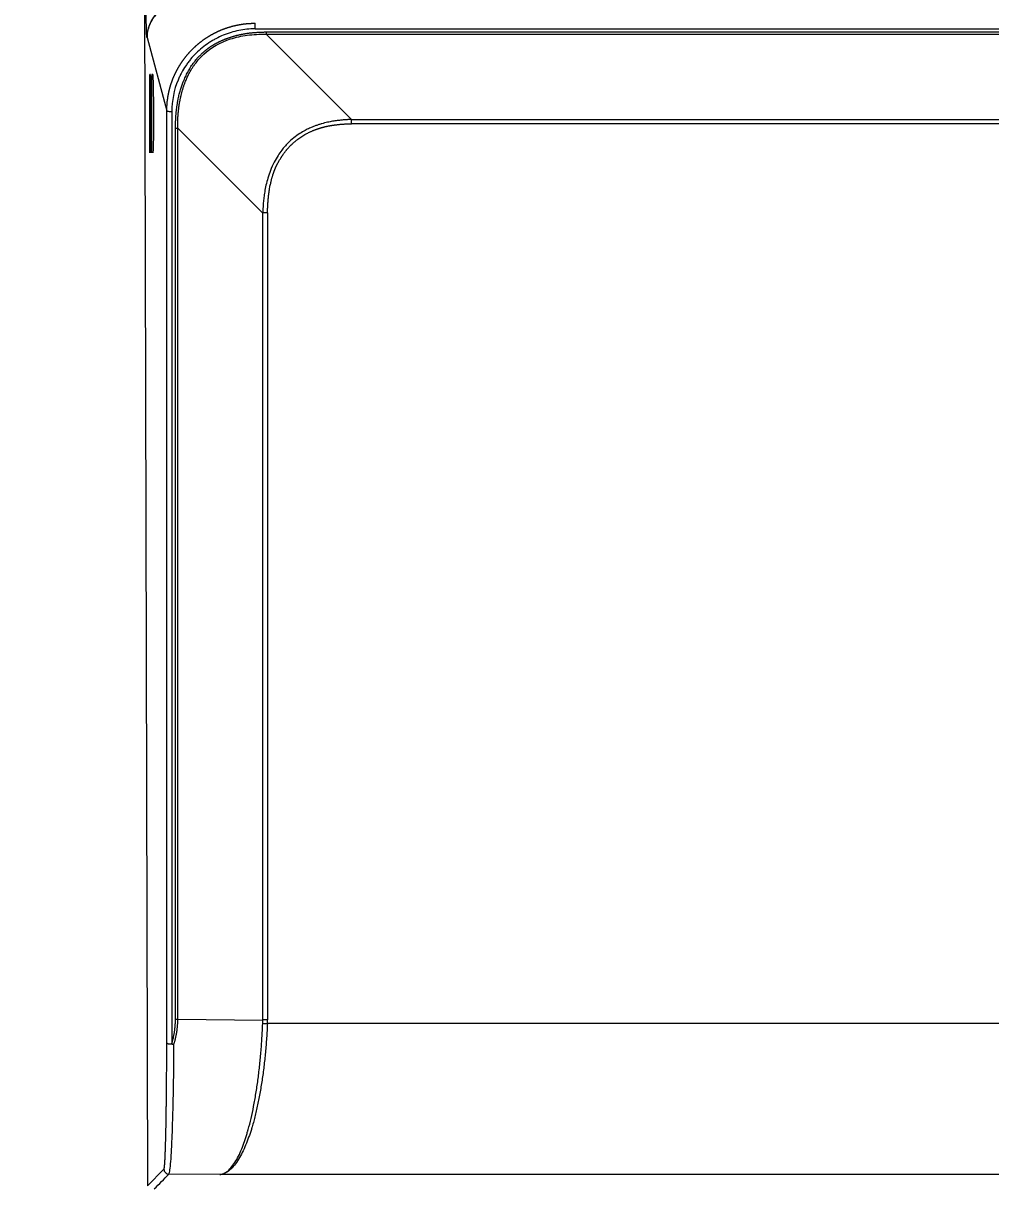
# Model space of a CAD drawing. Header units: millimetres. Extents: x 11618 to 13994, y -5897 to -2537.
# Drawn here: x 12061.7 to 12160.3, y -4809.7 to -4691.2 of the extents above; entities that cross this region are included whole.
import ezdxf

# ---------------------------------------------------------------- set-up
doc = ezdxf.new("R2010")
doc.units = ezdxf.units.MM
doc.layers.add('DIM', color=3, linetype='Continuous', lineweight=13)
doc.styles.get("Standard").update_dxf_attribs({"font": 'arial.ttf'})
doc.dimstyles.get("Standard").update_dxf_attribs({"dimtxt": 0.18, "dimasz": 0.18, "dimexe": 0.18, "dimexo": 0.0625, "dimgap": 0.09, "dimtad": 0, "dimtih": 1, "dimtoh": 1, "dimdec": 1, "dimdsep": 46, "dimtxsty": 'Standard', "dimcen": 0.09, "dimadec": 0, "dimazin": 0, "dimtfac": 1, "dimtdec": 1, "dimtofl": 0, "dimtmove": 0, "dimatfit": 3, "dimfxl": 1, "dimtolj": 1, "dimtzin": 0, "dimarcsym": 0})

# ---------------------------------------------------------------- blocks, each defined once
blk = doc.blocks.new('*D13')
at = {"layer": 'Defpoints', "color": 0, "transparency": 16777216}
for p in [(12138.27, -4678.24), (12022.83, -4821.24), (12138.27, -4821.24)]:
    blk.add_point(p, dxfattribs=at)
at = {"layer": 'DIM', "color": 0, "lineweight": -2, "transparency": 16777216}
for p, q in [((12138.21, -4678.24), (12022.65, -4678.24)), ((12022.83, -4696.24), (12022.83, -4735.54)), ((12022.83, -4803.24), (12022.83, -4763.94)), ((12138.21, -4821.24), (12022.65, -4821.24))]:
    blk.add_line(p, q, dxfattribs=at)
at = {"layer": 'DIM', "color": 0, "transparency": 16777216}
for points in [[(12019.83, -4696.24), (12025.83, -4696.24), (12022.83, -4678.24)], [(12019.83, -4803.24), (12025.83, -4803.24), (12022.83, -4821.24)]]:
    blk.add_solid(points, dxfattribs=at)
at = {"layer": 'DIM', "color": 0, "transparency": 16777216, "insert": (12022.83, -4749.74), "char_height": 18, "attachment_point": 5}
blk.add_mtext('\\A1;143', dxfattribs=at)
blk = doc.blocks.new('*D36')
at = {"layer": 'Defpoints', "color": 0, "transparency": 16777216}
for p in [(12085.32, -4652.66), (11956.75, -4831.24), (12099.35, -4831.24)]:
    blk.add_point(p, dxfattribs=at)
at = {"layer": 'DIM', "color": 0, "lineweight": -2, "transparency": 16777216}
for p, q in [((12085.26, -4652.66), (11956.57, -4652.66)), ((11956.75, -4670.66), (11956.75, -4727.76)), ((11956.75, -4813.24), (11956.75, -4756.14)), ((12099.29, -4831.24), (11956.57, -4831.24))]:
    blk.add_line(p, q, dxfattribs=at)
at = {"layer": 'DIM', "color": 0, "transparency": 16777216}
for points in [[(11953.75, -4670.66), (11959.75, -4670.66), (11956.75, -4652.66)], [(11953.75, -4813.24), (11959.75, -4813.24), (11956.75, -4831.24)]]:
    blk.add_solid(points, dxfattribs=at)
at = {"layer": 'DIM', "color": 0, "transparency": 16777216, "insert": (11956.75, -4741.95), "char_height": 18, "attachment_point": 5}
blk.add_mtext('\\A1;178.5', dxfattribs=at)

msp = doc.modelspace()

# ---------------------------------------------------------------- linework, layer by layer
at = {"linetype": 'Continuous', "lineweight": 18}
for p, q in [((12074.03, -4682.27), (12074.35, -4809.73)), ((12074.58, -4696.44), (12074.58, -4696.47)), ((12074.62, -4696.44), (12074.58, -4696.44)), ((12074.58, -4704.44), (12074.58, -4696.47)), ((12074.78, -4696.44), (12074.78, -4696.6)), ((12074.9, -4696.44), (12074.78, -4696.44)), ((12074.78, -4704.44), (12074.78, -4696.6)), ((12076.31, -4795.17), (12076.31, -4700.15))]:
    msp.add_line(p, q, dxfattribs=at)
at = {"linetype": 'Continuous', "lineweight": 13}
for p, q in [((12085.31, -4691.8), (12577.33, -4691.8)), ((12086.44, -4692.12), (12086.44, -4692.34)), ((12086.44, -4692.12), (12576.19, -4692.12)), ((12086.44, -4692.34), (12576.19, -4692.34)), ((12086.44, -4692.34), (12095.15, -4701.05)), ((12074.29, -4692.7), (12076.31, -4700.15)), ((12074.63, -4696.47), (12074.58, -4696.47)), ((12074.92, -4696.6), (12074.78, -4696.6)), ((12076.81, -4700.23), (12076.81, -4795.27)), ((12077.19, -4792.76), (12077.19, -4701.92)), ((12077.43, -4792.75), (12077.43, -4701.92)), ((12086.09, -4710.58), (12077.43, -4701.92)), ((12095.15, -4701.48), (12095.15, -4701.05)), ((12095.15, -4701.05), (12567.49, -4701.05)), ((12567.49, -4701.48), (12095.15, -4701.48)), ((12086.09, -4792.84), (12086.09, -4710.58)), ((12077.43, -4792.75), (12086.09, -4792.84)), ((12379.5, -4793.2), (12086.57, -4793.2)), ((12074.35, -4809.73), (12076.02, -4808.05)), ((12081.7, -4808.6), (12076.52, -4808.55)), ((12580.94, -4808.6), (12081.7, -4808.6))]:
    msp.add_line(p, q, dxfattribs=at)
at = {"linetype": 'Continuous', "lineweight": 18}
for centre, start_param, end_param in [((12074.63, -4700.44), 0.611649, 1.425709), ((12074.63, -4700.44), 4.567302, 6.283142), ((12074.91, -4700.44), 4.567302, 6.283142), ((12074.63, -4700.44), 1.425709, 2.239786), ((12074.63, -4700.44), 3.141701, 4.567302), ((12074.91, -4700.44), 3.141701, 4.567302)]:
    msp.add_ellipse(centre, major_axis=(-0.01, 4), ratio=0.017272, start_param=start_param, end_param=end_param, dxfattribs=at)
at = {"linetype": 'Continuous', "lineweight": 13}
for centre, major_axis, start_param, end_param in [((12077.19, -4701.85), (-0.5, 0), 1.570796, 2.073426), ((12086.58, -4710.7), (1, 0), 1.570796, 2.073426), ((12077.19, -4792.69), (-0.5, 0), 1.570796, 2.073426), ((12086.58, -4792.96), (-1, 0), 4.712389, 5.215019)]:
    msp.add_ellipse(centre, major_axis=major_axis, ratio=0.144536, start_param=start_param, end_param=end_param, dxfattribs=at)
for points, degree, knots in [([(12074.28, -4692.67), (12074.28, -4692.64), (12074.26, -4692.47), (12074.25, -4692.29), (12074.24, -4691.99), (12074.23, -4691.68), (12074.22, -4691.25), (12074.21, -4690.83), (12074.2, -4689.81), (12074.19, -4689.2), (12074.18, -4688.62), (12074.18, -4688), (12074.17, -4687.39), (12074.17, -4686.77), (12074.17, -4686.17), (12074.17, -4685.69)], 2, [0, 0, 0, 0.125, 0.125, 0.25, 0.25, 0.375, 0.375, 0.5, 0.625, 0.625, 0.75, 0.75, 0.875, 0.875, 1, 1, 1]), ([(12077.79, -4689.19), (12077.38, -4689.19), (12076.49, -4689.34), (12075.24, -4690.15), (12074.44, -4691.4), (12074.29, -4692.29), (12074.29, -4692.7)], 3, [0, 0, 0, 0, 0.249999, 0.500001, 0.750003, 1, 1, 1, 1]), ([(12076.31, -4700.15), (12076.31, -4700.14), (12076.31, -4700.11), (12076.31, -4700.06), (12076.31, -4700.01), (12076.31, -4699.96), (12076.31, -4699.92), (12076.31, -4699.87), (12076.32, -4699.82), (12076.32, -4699.77), (12076.32, -4699.72), (12076.32, -4699.67), (12076.33, -4699.62), (12076.33, -4699.58), (12076.33, -4699.53), (12076.34, -4699.48), (12076.34, -4699.43), (12076.34, -4699.38), (12076.35, -4699.33), (12076.35, -4699.28), (12076.36, -4699.23), (12076.36, -4699.18), (12076.37, -4699.13), (12076.38, -4699.08), (12076.38, -4699.03), (12076.39, -4698.99), (12076.4, -4698.94), (12076.4, -4698.89), (12076.41, -4698.84), (12076.42, -4698.79), (12076.43, -4698.74), (12076.43, -4698.69), (12076.44, -4698.64), (12076.45, -4698.59), (12076.46, -4698.54), (12076.47, -4698.49), (12076.48, -4698.44), (12076.49, -4698.39), (12076.5, -4698.34), (12076.51, -4698.29), (12076.52, -4698.24), (12076.53, -4698.18), (12076.54, -4698.13), (12076.56, -4698.08), (12076.57, -4698.03), (12076.58, -4697.98), (12076.59, -4697.93), (12076.61, -4697.88), (12076.62, -4697.83), (12076.63, -4697.78), (12076.65, -4697.73), (12076.66, -4697.68), (12076.68, -4697.63), (12076.69, -4697.58), (12076.71, -4697.53), (12076.72, -4697.48), (12076.74, -4697.43), (12076.76, -4697.38), (12076.77, -4697.33), (12076.79, -4697.28), (12076.81, -4697.23), (12076.83, -4697.18), (12076.84, -4697.13), (12076.86, -4697.08), (12076.88, -4697.03), (12076.9, -4696.98), (12076.92, -4696.93), (12076.94, -4696.88), (12076.96, -4696.83), (12076.98, -4696.78), (12077, -4696.73), (12077.02, -4696.68), (12077.04, -4696.63), (12077.07, -4696.58), (12077.09, -4696.53), (12077.11, -4696.48), (12077.13, -4696.43), (12077.16, -4696.38), (12077.18, -4696.34), (12077.2, -4696.29), (12077.23, -4696.24), (12077.25, -4696.19), (12077.28, -4696.14), (12077.3, -4696.09), (12077.33, -4696.04), (12077.35, -4695.99), (12077.38, -4695.95), (12077.41, -4695.9), (12077.43, -4695.85), (12077.46, -4695.8), (12077.49, -4695.75), (12077.51, -4695.71), (12077.54, -4695.66), (12077.57, -4695.61), (12077.6, -4695.56), (12077.63, -4695.52), (12077.66, -4695.47), (12077.69, -4695.42), (12077.72, -4695.38), (12077.75, -4695.33), (12077.78, -4695.28), (12077.81, -4695.24), (12077.84, -4695.19), (12077.87, -4695.14), (12077.9, -4695.1), (12077.93, -4695.05), (12077.97, -4695.01), (12078, -4694.96), (12078.03, -4694.92), (12078.07, -4694.87), (12078.1, -4694.83), (12078.13, -4694.78), (12078.17, -4694.74), (12078.2, -4694.69), (12078.24, -4694.65), (12078.27, -4694.6), (12078.31, -4694.56), (12078.34, -4694.52), (12078.38, -4694.47), (12078.41, -4694.43), (12078.45, -4694.39), (12078.49, -4694.35), (12078.52, -4694.3), (12078.56, -4694.26), (12078.6, -4694.22), (12078.64, -4694.18), (12078.67, -4694.14), (12078.71, -4694.09), (12078.75, -4694.05), (12078.79, -4694.01), (12078.83, -4693.97), (12078.87, -4693.93), (12078.91, -4693.89), (12078.95, -4693.85), (12079, -4693.8), (12079.05, -4693.75), (12079.11, -4693.7), (12079.16, -4693.65), (12079.22, -4693.6), (12079.27, -4693.54), (12079.33, -4693.49), (12079.39, -4693.44), (12079.45, -4693.39), (12079.5, -4693.34), (12079.56, -4693.3), (12079.62, -4693.25), (12079.69, -4693.2), (12079.75, -4693.15), (12079.81, -4693.1), (12079.87, -4693.05), (12079.93, -4693.01), (12080, -4692.96), (12080.06, -4692.91), (12080.13, -4692.87), (12080.19, -4692.82), (12080.26, -4692.78), (12080.33, -4692.73), (12080.39, -4692.69), (12080.46, -4692.65), (12080.53, -4692.6), (12080.6, -4692.56), (12080.67, -4692.52), (12080.74, -4692.48), (12080.81, -4692.43), (12080.88, -4692.39), (12080.96, -4692.35), (12081.03, -4692.31), (12081.1, -4692.27), (12081.18, -4692.24), (12081.25, -4692.2), (12081.33, -4692.16), (12081.4, -4692.12), (12081.48, -4692.09), (12081.55, -4692.05), (12081.63, -4692.02), (12081.71, -4691.98), (12081.78, -4691.95), (12081.86, -4691.92), (12081.94, -4691.88), (12082.02, -4691.85), (12082.1, -4691.82), (12082.18, -4691.79), (12082.26, -4691.76), (12082.34, -4691.73), (12082.42, -4691.71), (12082.5, -4691.68), (12082.58, -4691.65), (12082.67, -4691.63), (12082.75, -4691.6), (12082.83, -4691.58), (12082.91, -4691.56), (12083, -4691.53), (12083.08, -4691.51), (12083.16, -4691.49), (12083.25, -4691.47), (12083.33, -4691.45), (12083.42, -4691.43), (12083.5, -4691.41), (12083.59, -4691.4), (12083.67, -4691.38), (12083.76, -4691.37), (12083.84, -4691.35), (12083.93, -4691.34), (12084.01, -4691.33), (12084.1, -4691.31), (12084.19, -4691.3), (12084.27, -4691.29), (12084.36, -4691.28), (12084.45, -4691.27), (12084.53, -4691.27), (12084.62, -4691.26), (12084.71, -4691.25), (12084.79, -4691.25), (12084.88, -4691.24), (12084.96, -4691.24), (12085.05, -4691.23), (12085.14, -4691.23), (12085.22, -4691.23), (12085.28, -4691.23), (12085.31, -4691.23)], 3, [0, 0, 0, 0, 0.003398, 0.006804, 0.010219, 0.013642, 0.017073, 0.020512, 0.023959, 0.027414, 0.030876, 0.034347, 0.037825, 0.041311, 0.044804, 0.048305, 0.051813, 0.055329, 0.058851, 0.062381, 0.065919, 0.069463, 0.073014, 0.076572, 0.080137, 0.083709, 0.087288, 0.090873, 0.094465, 0.098064, 0.101669, 0.105281, 0.108899, 0.112524, 0.116155, 0.119792, 0.123435, 0.127085, 0.130741, 0.134403, 0.138071, 0.141745, 0.145426, 0.149112, 0.152804, 0.156502, 0.160206, 0.163916, 0.167631, 0.171353, 0.17508, 0.178813, 0.182551, 0.186296, 0.190046, 0.193801, 0.197563, 0.20133, 0.205103, 0.208881, 0.212665, 0.216454, 0.220249, 0.22405, 0.227857, 0.231668, 0.235486, 0.239309, 0.243138, 0.246973, 0.250812, 0.254658, 0.258508, 0.262364, 0.266224, 0.27009, 0.273961, 0.277836, 0.281716, 0.285601, 0.28949, 0.293384, 0.297282, 0.301185, 0.305091, 0.309002, 0.312916, 0.316835, 0.320757, 0.324683, 0.328613, 0.332546, 0.336482, 0.340422, 0.344366, 0.348312, 0.352261, 0.356214, 0.360169, 0.364127, 0.368088, 0.372051, 0.376017, 0.379985, 0.383956, 0.387929, 0.391905, 0.395882, 0.399861, 0.403843, 0.407826, 0.411811, 0.415798, 0.419786, 0.423776, 0.427768, 0.431761, 0.435755, 0.439751, 0.443748, 0.447746, 0.451745, 0.455745, 0.459746, 0.463748, 0.467751, 0.471754, 0.475758, 0.479763, 0.483769, 0.487775, 0.491781, 0.495788, 0.499796, 0.505066, 0.510358, 0.515672, 0.521008, 0.526365, 0.531744, 0.537143, 0.542564, 0.548006, 0.553469, 0.558952, 0.564455, 0.569979, 0.575523, 0.581086, 0.586669, 0.592271, 0.597892, 0.603532, 0.609191, 0.614868, 0.620562, 0.626275, 0.632004, 0.637751, 0.643514, 0.649294, 0.65509, 0.660901, 0.666728, 0.67257, 0.678426, 0.684296, 0.69018, 0.696078, 0.701988, 0.707911, 0.713846, 0.719792, 0.72575, 0.731718, 0.737697, 0.743685, 0.749683, 0.75569, 0.761704, 0.767727, 0.773758, 0.779797, 0.785843, 0.791896, 0.797957, 0.804025, 0.810099, 0.81618, 0.822268, 0.828362, 0.834461, 0.840566, 0.846677, 0.852792, 0.858913, 0.865037, 0.871166, 0.877298, 0.883433, 0.889572, 0.895713, 0.901855, 0.908, 0.914145, 0.920291, 0.926438, 0.932583, 0.938728, 0.944872, 0.951013, 0.957152, 0.963288, 0.96942, 0.975547, 0.98167, 0.987787, 0.993897, 1, 1, 1, 1]), ([(12085.31, -4691.8), (12085.31, -4691.74), (12085.31, -4691.67), (12085.31, -4691.53), (12085.31, -4691.46), (12085.31, -4691.35), (12085.31, -4691.3), (12085.31, -4691.25), (12085.31, -4691.23), (12085.31, -4691.23)], 3, [0, 0, 0, 0, 0.25, 0.25, 0.5, 0.5, 0.75, 0.75, 1, 1, 1, 1]), ([(12076.31, -4700.15), (12076.31, -4700.16), (12076.32, -4700.17), (12076.37, -4700.19), (12076.41, -4700.2), (12076.51, -4700.21), (12076.57, -4700.22), (12076.69, -4700.22), (12076.75, -4700.23), (12076.81, -4700.23)], 3, [0, 0, 0, 0, 0.25, 0.25, 0.5, 0.5, 0.75, 0.75, 1, 1, 1, 1])]:
    msp.add_open_spline(points, degree=degree, knots=knots, dxfattribs=at)
at = {"linetype": 'Continuous', "lineweight": 18}
for points, degree, knots in [([(12077.78, -4689.18), (12077.57, -4689.18), (12077.15, -4689.22), (12076.49, -4689.41), (12075.86, -4689.73), (12075.29, -4690.19), (12074.83, -4690.76), (12074.51, -4691.39), (12074.32, -4692.04), (12074.28, -4692.47), (12074.28, -4692.67)], 3, [0, 0, 0, 0, 0.124945, 0.250048, 0.375152, 0.500255, 0.625358, 0.750462, 0.875565, 1, 1, 1, 1]), ([(12085.31, -4691.8), (12084.75, -4691.81), (12083.92, -4691.89), (12083.12, -4692.09), (12082.59, -4692.25), (12082.33, -4692.34), (12081.81, -4692.55), (12081.43, -4692.73), (12081.07, -4692.94), (12080.83, -4693.08), (12080.71, -4693.15), (12080.13, -4693.54), (12079.69, -4693.89), (12079.1, -4694.47), (12078.82, -4694.78), (12078.57, -4695.11), (12078.4, -4695.33), (12078.32, -4695.45), (12078.09, -4695.79), (12077.87, -4696.15), (12077.69, -4696.52), (12077.57, -4696.77), (12077.51, -4696.9), (12077.03, -4698.04), (12076.82, -4699.11), (12076.81, -4700.23)], 3, [0, 0, 0, 0, 0.125, 0.1875, 0.1875, 0.25, 0.25, 0.3125, 0.34375, 0.34375, 0.375, 0.375, 0.5, 0.5, 0.5625, 0.59375, 0.59375, 0.625, 0.625, 0.6875, 0.71875, 0.71875, 0.75, 0.75, 1, 1, 1, 1]), ([(12079.96, -4694.26), (12080.5, -4693.76), (12081.17, -4693.37), (12081.86, -4692.97), (12082.66, -4692.7), (12083.49, -4692.41), (12084.42, -4692.27), (12085.35, -4692.13), (12086.44, -4692.12)], 2, [0, 0, 0, 0.25, 0.25, 0.5, 0.5, 0.75, 0.75, 1, 1, 1]), ([(12080.08, -4694.38), (12080.84, -4693.7), (12081.75, -4693.18), (12083.35, -4692.66), (12083.91, -4692.53), (12085.12, -4692.37), (12085.77, -4692.33), (12086.44, -4692.34)], 3, [0, 0, 0, 0, 0.5, 0.5, 0.75, 0.75, 1, 1, 1, 1]), ([(12077.19, -4701.92), (12077.22, -4699.25), (12077.88, -4697.48), (12078.65, -4695.4), (12079.96, -4694.26)], 2, [0, 0, 0, 0.5, 0.5, 1, 1, 1]), ([(12077.43, -4701.92), (12077.43, -4701.89), (12077.43, -4701.85), (12077.43, -4701.79), (12077.43, -4701.73), (12077.43, -4701.67), (12077.43, -4701.61), (12077.43, -4701.55), (12077.43, -4701.49), (12077.43, -4701.43), (12077.43, -4701.37), (12077.43, -4701.31), (12077.43, -4701.25), (12077.43, -4701.2), (12077.43, -4701.14), (12077.44, -4701.09), (12077.44, -4701.03), (12077.44, -4700.98), (12077.44, -4700.92), (12077.45, -4700.87), (12077.45, -4700.82), (12077.45, -4700.76), (12077.45, -4700.71), (12077.46, -4700.66), (12077.46, -4700.61), (12077.46, -4700.56), (12077.47, -4700.51), (12077.47, -4700.46), (12077.48, -4700.41), (12077.48, -4700.37), (12077.48, -4700.32), (12077.49, -4700.27), (12077.49, -4700.23), (12077.5, -4700.18), (12077.5, -4700.13), (12077.51, -4700.09), (12077.51, -4700.04), (12077.52, -4700), (12077.52, -4699.96), (12077.53, -4699.91), (12077.53, -4699.87), (12077.54, -4699.83), (12077.54, -4699.79), (12077.55, -4699.75), (12077.55, -4699.71), (12077.56, -4699.67), (12077.57, -4699.63), (12077.57, -4699.59), (12077.58, -4699.55), (12077.58, -4699.51), (12077.59, -4699.47), (12077.6, -4699.44), (12077.6, -4699.4), (12077.61, -4699.36), (12077.62, -4699.29), (12077.64, -4699.18), (12077.67, -4699.04), (12077.7, -4698.9), (12077.73, -4698.76), (12077.76, -4698.61), (12077.8, -4698.47), (12077.83, -4698.33), (12077.87, -4698.19), (12077.91, -4698.05), (12077.95, -4697.91), (12077.99, -4697.77), (12078.04, -4697.64), (12078.08, -4697.5), (12078.13, -4697.36), (12078.22, -4697.13), (12078.35, -4696.83), (12078.52, -4696.47), (12078.69, -4696.14), (12078.87, -4695.85), (12079.04, -4695.59), (12079.2, -4695.36), (12079.36, -4695.16), (12079.5, -4694.98), (12079.64, -4694.83), (12079.76, -4694.7), (12079.86, -4694.6), (12079.95, -4694.51), (12080.02, -4694.44), (12080.07, -4694.4), (12080.08, -4694.38)], 3, [0, 0, 0, 0, 0.007686, 0.015298, 0.022837, 0.030303, 0.037697, 0.045018, 0.052269, 0.059448, 0.066557, 0.073596, 0.080566, 0.087467, 0.0943, 0.101064, 0.107761, 0.114392, 0.120955, 0.127453, 0.133885, 0.140252, 0.146554, 0.152792, 0.158967, 0.165077, 0.171125, 0.177111, 0.183034, 0.188896, 0.194696, 0.200436, 0.206115, 0.211734, 0.217294, 0.222794, 0.228236, 0.233618, 0.238943, 0.24421, 0.24942, 0.254573, 0.259669, 0.264708, 0.269692, 0.27462, 0.279493, 0.284311, 0.289075, 0.293784, 0.298439, 0.30304, 0.307588, 0.312084, 0.316526, 0.334204, 0.351886, 0.36957, 0.387255, 0.404939, 0.422623, 0.440304, 0.457983, 0.475659, 0.493331, 0.511, 0.528666, 0.546329, 0.56399, 0.58165, 0.634912, 0.683879, 0.728831, 0.770001, 0.807579, 0.841717, 0.872531, 0.900109, 0.924514, 0.94579, 0.963964, 0.979052, 0.991063, 1, 1, 1, 1]), ([(12095.15, -4701.05), (12095.13, -4701.05), (12095.07, -4701.05), (12094.99, -4701.05), (12094.88, -4701.05), (12094.76, -4701.06), (12094.62, -4701.07), (12094.46, -4701.08), (12094.29, -4701.09), (12094.1, -4701.11), (12093.9, -4701.13), (12093.68, -4701.15), (12093.45, -4701.19), (12093.2, -4701.23), (12092.95, -4701.27), (12092.68, -4701.33), (12092.4, -4701.4), (12092.11, -4701.47), (12091.82, -4701.56), (12091.51, -4701.67), (12091.19, -4701.79), (12090.82, -4701.95), (12090.37, -4702.17), (12089.83, -4702.49), (12089.22, -4702.93), (12088.72, -4703.38), (12088.32, -4703.81), (12087.99, -4704.21), (12087.62, -4704.74), (12087.22, -4705.42), (12086.88, -4706.2), (12086.61, -4706.99), (12086.42, -4707.72), (12086.29, -4708.39), (12086.2, -4708.98), (12086.15, -4709.49), (12086.12, -4709.91), (12086.1, -4710.23), (12086.1, -4710.44), (12086.09, -4710.54), (12086.09, -4710.58)], 3, [0, 0, 0, 0, 0.004711, 0.010618, 0.017706, 0.025957, 0.035348, 0.045855, 0.057452, 0.070109, 0.083797, 0.098483, 0.114133, 0.130715, 0.148195, 0.166539, 0.185715, 0.205694, 0.22645, 0.247959, 0.270203, 0.295599, 0.329544, 0.371743, 0.422066, 0.480717, 0.506597, 0.541038, 0.584408, 0.637395, 0.701124, 0.756269, 0.807116, 0.853159, 0.893845, 0.928628, 0.957012, 0.978571, 0.992975, 1, 1, 1, 1]), ([(12086.58, -4710.56), (12086.58, -4710.53), (12086.58, -4710.48), (12086.58, -4710.4), (12086.58, -4710.33), (12086.58, -4710.25), (12086.59, -4710.17), (12086.59, -4710.09), (12086.6, -4710.01), (12086.6, -4709.94), (12086.6, -4709.86), (12086.61, -4709.78), (12086.61, -4709.7), (12086.62, -4709.63), (12086.62, -4709.55), (12086.63, -4709.47), (12086.63, -4709.4), (12086.64, -4709.32), (12086.65, -4709.24), (12086.65, -4709.17), (12086.66, -4709.09), (12086.67, -4709.01), (12086.68, -4708.94), (12086.69, -4708.86), (12086.69, -4708.79), (12086.7, -4708.71), (12086.71, -4708.63), (12086.72, -4708.56), (12086.73, -4708.48), (12086.74, -4708.41), (12086.75, -4708.33), (12086.77, -4708.26), (12086.79, -4708.13), (12086.81, -4707.96), (12086.85, -4707.75), (12086.9, -4707.56), (12086.94, -4707.38), (12086.98, -4707.22), (12087.01, -4707.07), (12087.05, -4706.94), (12087.09, -4706.82), (12087.12, -4706.71), (12087.15, -4706.62), (12087.17, -4706.54), (12087.2, -4706.48), (12087.22, -4706.43), (12087.23, -4706.39), (12087.24, -4706.36), (12087.25, -4706.33), (12087.26, -4706.31), (12087.27, -4706.29), (12087.28, -4706.26), (12087.29, -4706.23), (12087.3, -4706.21), (12087.31, -4706.18), (12087.32, -4706.15), (12087.33, -4706.12), (12087.34, -4706.1), (12087.35, -4706.07), (12087.37, -4706.04), (12087.38, -4706.01), (12087.39, -4705.98), (12087.4, -4705.95), (12087.42, -4705.92), (12087.43, -4705.9), (12087.44, -4705.87), (12087.46, -4705.84), (12087.47, -4705.81), (12087.48, -4705.78), (12087.5, -4705.75), (12087.51, -4705.72), (12087.53, -4705.69), (12087.54, -4705.66), (12087.56, -4705.63), (12087.57, -4705.6), (12087.62, -4705.51), (12087.68, -4705.39), (12087.77, -4705.23), (12087.85, -4705.1), (12087.92, -4704.99), (12087.97, -4704.91), (12088.01, -4704.84), (12088.05, -4704.79), (12088.08, -4704.74), (12088.13, -4704.67), (12088.18, -4704.59), (12088.25, -4704.49), (12088.33, -4704.39), (12088.42, -4704.27), (12088.49, -4704.18), (12088.56, -4704.1), (12088.61, -4704.04), (12088.69, -4703.94), (12088.8, -4703.83), (12088.93, -4703.69), (12089.06, -4703.57), (12089.17, -4703.46), (12089.27, -4703.37), (12089.39, -4703.27), (12089.53, -4703.16), (12089.69, -4703.03), (12089.87, -4702.9), (12090.15, -4702.72), (12090.47, -4702.53), (12090.78, -4702.37), (12090.98, -4702.28), (12091.1, -4702.23), (12091.2, -4702.18), (12091.3, -4702.14), (12091.39, -4702.11), (12091.47, -4702.08), (12091.54, -4702.05), (12091.59, -4702.03), (12091.63, -4702.02), (12091.67, -4702), (12091.69, -4702), (12091.71, -4701.99), (12091.74, -4701.98), (12091.78, -4701.97), (12091.82, -4701.95), (12091.86, -4701.94), (12091.9, -4701.93), (12091.95, -4701.91), (12092, -4701.9), (12092.04, -4701.88), (12092.09, -4701.87), (12092.15, -4701.85), (12092.2, -4701.84), (12092.26, -4701.82), (12092.32, -4701.81), (12092.38, -4701.79), (12092.44, -4701.78), (12092.5, -4701.76), (12092.57, -4701.75), (12092.64, -4701.73), (12092.71, -4701.72), (12092.78, -4701.7), (12092.86, -4701.69), (12092.93, -4701.68), (12093.01, -4701.66), (12093.1, -4701.65), (12093.18, -4701.63), (12093.27, -4701.62), (12093.37, -4701.61), (12093.48, -4701.59), (12093.59, -4701.58), (12093.71, -4701.56), (12093.82, -4701.55), (12093.93, -4701.54), (12094.05, -4701.53), (12094.17, -4701.52), (12094.29, -4701.51), (12094.4, -4701.5), (12094.53, -4701.5), (12094.65, -4701.49), (12094.77, -4701.49), (12094.9, -4701.48), (12095.02, -4701.48), (12095.11, -4701.48), (12095.15, -4701.48)], 3, [0, 0, 0, 0, 0.00554, 0.011074, 0.016601, 0.022121, 0.027634, 0.033141, 0.03864, 0.044132, 0.049617, 0.055095, 0.060566, 0.06603, 0.071486, 0.076935, 0.082377, 0.087811, 0.093238, 0.098657, 0.104069, 0.109474, 0.11487, 0.120259, 0.125641, 0.131014, 0.13638, 0.141739, 0.147089, 0.152432, 0.157767, 0.163094, 0.168414, 0.184768, 0.199928, 0.213936, 0.226827, 0.238633, 0.249383, 0.259103, 0.267815, 0.275539, 0.282292, 0.288087, 0.292938, 0.296855, 0.299844, 0.301912, 0.303063, 0.30504, 0.307036, 0.309049, 0.311081, 0.313132, 0.3152, 0.317286, 0.31939, 0.321512, 0.323652, 0.32581, 0.327985, 0.330178, 0.332388, 0.334616, 0.336861, 0.339123, 0.341403, 0.3437, 0.346013, 0.348344, 0.350692, 0.353056, 0.355438, 0.357836, 0.36025, 0.362682, 0.37734, 0.390049, 0.400858, 0.409805, 0.416921, 0.422226, 0.425709, 0.430351, 0.436144, 0.443081, 0.451152, 0.460348, 0.470661, 0.482083, 0.485671, 0.491736, 0.500268, 0.511259, 0.524704, 0.540602, 0.548339, 0.55769, 0.568661, 0.581262, 0.595507, 0.611421, 0.629039, 0.664012, 0.691138, 0.700978, 0.710034, 0.718296, 0.725752, 0.732392, 0.738206, 0.743186, 0.747322, 0.750608, 0.753038, 0.754609, 0.755317, 0.758012, 0.760828, 0.763768, 0.766832, 0.77002, 0.773334, 0.776774, 0.780341, 0.784037, 0.787862, 0.791817, 0.795904, 0.800124, 0.804478, 0.808967, 0.813593, 0.818357, 0.823262, 0.828307, 0.833496, 0.838829, 0.844309, 0.849937, 0.855716, 0.861647, 0.867733, 0.875382, 0.883107, 0.89091, 0.898792, 0.906753, 0.914796, 0.922922, 0.931131, 0.939426, 0.947808, 0.956278, 0.964837, 0.973488, 0.982231, 0.991068, 1, 1, 1, 1]), ([(12086.57, -4793.2), (12086.54, -4793.69), (12086.52, -4794.18), (12086.45, -4795.16), (12086.41, -4795.65), (12086.32, -4796.62), (12086.27, -4797.1), (12086.15, -4798.05), (12086.09, -4798.52), (12085.95, -4799.44), (12085.88, -4799.89), (12085.72, -4800.78), (12085.63, -4801.21), (12085.45, -4802.06), (12085.35, -4802.47), (12085.2, -4803.06), (12085.15, -4803.25), (12085.07, -4803.54), (12085.03, -4803.68), (12084.98, -4803.84), (12084.95, -4803.92), (12084.94, -4803.96), (12084.93, -4803.98), (12084.93, -4803.99), (12084.93, -4804), (12084.93, -4804), (12084.93, -4804), (12084.93, -4804), (12084.93, -4804), (12084.93, -4804), (12084.93, -4804), (12084.84, -4804.27), (12084.75, -4804.53), (12084.56, -4805.06), (12084.46, -4805.33), (12084.24, -4805.84), (12084.13, -4806.1), (12083.89, -4806.58), (12083.76, -4806.81), (12083.49, -4807.25), (12083.35, -4807.45), (12083.05, -4807.82), (12082.9, -4807.99), (12082.58, -4808.26), (12082.41, -4808.37), (12082.06, -4808.53), (12081.88, -4808.58), (12081.7, -4808.6)], 3, [0, 0, 0, 0, 0.0625, 0.0625, 0.125, 0.125, 0.1875, 0.1875, 0.25, 0.25, 0.3125, 0.3125, 0.375, 0.375, 0.4375, 0.4375, 0.46875, 0.46875, 0.484375, 0.492187, 0.496094, 0.498047, 0.499023, 0.499512, 0.499756, 0.499878, 0.499939, 0.499969, 0.499985, 0.499985, 0.5, 0.5, 0.5625, 0.5625, 0.625, 0.625, 0.6875, 0.6875, 0.75, 0.75, 0.8125, 0.8125, 0.875, 0.875, 0.9375, 0.9375, 1, 1, 1, 1]), ([(12081.7, -4808.6), (12081.86, -4808.58), (12082.02, -4808.54), (12082.33, -4808.38), (12082.49, -4808.27), (12082.78, -4807.99), (12082.92, -4807.83), (12083.19, -4807.47), (12083.32, -4807.26), (12083.56, -4806.83), (12083.68, -4806.6), (12083.9, -4806.11), (12084, -4805.86), (12084.19, -4805.34), (12084.28, -4805.08), (12084.41, -4804.67), (12084.45, -4804.54), (12084.51, -4804.34), (12084.54, -4804.24), (12084.57, -4804.12), (12084.59, -4804.06), (12084.6, -4804.03), (12084.6, -4804.02), (12084.61, -4804.01), (12084.61, -4804.01), (12084.61, -4804), (12084.61, -4804), (12084.61, -4804), (12084.61, -4804), (12084.61, -4804), (12084.61, -4804), (12084.71, -4803.64), (12084.81, -4803.26), (12084.99, -4802.47), (12085.08, -4802.06), (12085.25, -4801.22), (12085.32, -4800.78), (12085.47, -4799.89), (12085.54, -4799.44), (12085.66, -4798.52), (12085.72, -4798.05), (12085.82, -4797.1), (12085.87, -4796.62), (12085.95, -4795.65), (12085.98, -4795.16), (12086.04, -4794.18), (12086.07, -4793.69), (12086.09, -4793.2)], 3, [0, 0, 0, 0, 0.0625, 0.0625, 0.125, 0.125, 0.1875, 0.1875, 0.25, 0.25, 0.3125, 0.3125, 0.375, 0.375, 0.4375, 0.4375, 0.46875, 0.46875, 0.484375, 0.492188, 0.496094, 0.498047, 0.499023, 0.499512, 0.499756, 0.499878, 0.499939, 0.499969, 0.499985, 0.499985, 0.5, 0.5, 0.5625, 0.5625, 0.625, 0.625, 0.6875, 0.6875, 0.75, 0.75, 0.8125, 0.8125, 0.875, 0.875, 0.9375, 0.9375, 1, 1, 1, 1]), ([(12076.02, -4808.05), (12076.08, -4807.95), (12076.13, -4806.95), (12076.15, -4806.45), (12076.18, -4805.72), (12076.2, -4805.01), (12076.22, -4804.11), (12076.24, -4803.24), (12076.25, -4802.22), (12076.27, -4801.21), (12076.28, -4800.02), (12076.3, -4797.69), (12076.31, -4795.17)], 2, [0, 0, 0, 0.25, 0.25, 0.375, 0.375, 0.5, 0.5, 0.625, 0.625, 0.75, 0.75, 1, 1, 1]), ([(12076.31, -4795.17), (12076.31, -4795.17), (12076.31, -4795.17), (12076.31, -4795.17), (12076.31, -4795.18), (12076.31, -4795.18), (12076.31, -4795.18), (12076.32, -4795.18), (12076.32, -4795.18), (12076.32, -4795.19), (12076.32, -4795.19), (12076.32, -4795.19), (12076.33, -4795.19), (12076.33, -4795.2), (12076.33, -4795.2), (12076.34, -4795.2), (12076.34, -4795.2), (12076.34, -4795.2), (12076.35, -4795.21), (12076.35, -4795.21), (12076.36, -4795.21), (12076.36, -4795.21), (12076.37, -4795.22), (12076.37, -4795.22), (12076.38, -4795.22), (12076.38, -4795.22), (12076.39, -4795.23), (12076.39, -4795.23), (12076.4, -4795.23), (12076.41, -4795.23), (12076.41, -4795.24), (12076.42, -4795.24), (12076.43, -4795.24), (12076.43, -4795.24), (12076.44, -4795.25), (12076.45, -4795.25), (12076.46, -4795.25), (12076.46, -4795.25), (12076.47, -4795.26), (12076.48, -4795.26), (12076.49, -4795.26), (12076.5, -4795.26), (12076.51, -4795.26), (12076.52, -4795.26), (12076.54, -4795.27), (12076.55, -4795.27), (12076.56, -4795.27), (12076.58, -4795.27), (12076.6, -4795.27), (12076.62, -4795.27), (12076.64, -4795.27), (12076.67, -4795.27), (12076.69, -4795.27), (12076.72, -4795.27), (12076.74, -4795.27), (12076.76, -4795.27), (12076.77, -4795.27), (12076.79, -4795.27), (12076.8, -4795.27), (12076.81, -4795.27)], 3, [0, 0, 0, 0, 0.014241, 0.028483, 0.042727, 0.056972, 0.071218, 0.085467, 0.099718, 0.113971, 0.128226, 0.142483, 0.156744, 0.171007, 0.185273, 0.199543, 0.213815, 0.228091, 0.242371, 0.256654, 0.270942, 0.285233, 0.299529, 0.313829, 0.328133, 0.342443, 0.356757, 0.371076, 0.385401, 0.39973, 0.414066, 0.428407, 0.442753, 0.457106, 0.471465, 0.48583, 0.500201, 0.51272, 0.526318, 0.541002, 0.556782, 0.573661, 0.591647, 0.610742, 0.630949, 0.652273, 0.674714, 0.698276, 0.72296, 0.748767, 0.786489, 0.821745, 0.854539, 0.884875, 0.912761, 0.938204, 0.961214, 0.981806, 1, 1, 1, 1]), ([(12076.52, -4808.55), (12076.55, -4808.53), (12076.61, -4808.33), (12076.67, -4807.83), (12076.73, -4807.19), (12076.76, -4806.79), (12076.81, -4805.87), (12076.83, -4805.34), (12076.88, -4804.16), (12076.9, -4803.51), (12076.94, -4802.09), (12076.96, -4801.34), (12076.99, -4799.73), (12077.01, -4798.89), (12077.03, -4797.14), (12077.04, -4796.23), (12077.04, -4795.3)], 3, [0, 0, 0, 0, 0.125, 0.25, 0.25, 0.375, 0.375, 0.5, 0.5, 0.625, 0.625, 0.75, 0.75, 0.875, 0.875, 1, 1, 1, 1]), ([(12076.81, -4795.27), (12076.81, -4795.27), (12076.81, -4795.27), (12076.81, -4795.27), (12076.82, -4795.27), (12076.82, -4795.28), (12076.83, -4795.28), (12076.84, -4795.28), (12076.84, -4795.28), (12076.85, -4795.28), (12076.86, -4795.28), (12076.87, -4795.29), (12076.88, -4795.29), (12076.89, -4795.29), (12076.9, -4795.29), (12076.91, -4795.3), (12076.92, -4795.3), (12076.93, -4795.3), (12076.94, -4795.3), (12076.95, -4795.3), (12076.97, -4795.3), (12076.98, -4795.3), (12076.99, -4795.3), (12077, -4795.3), (12077.01, -4795.3), (12077.02, -4795.3), (12077.02, -4795.3), (12077.03, -4795.3), (12077.03, -4795.3), (12077.04, -4795.3), (12077.04, -4795.3), (12077.04, -4795.3), (12077.04, -4795.3)], 3, [0, 0, 0, 0, 0.014986, 0.032214, 0.051719, 0.073525, 0.097652, 0.124116, 0.152932, 0.184112, 0.217665, 0.253599, 0.292901, 0.33281, 0.373368, 0.414616, 0.45659, 0.499326, 0.560098, 0.617022, 0.670083, 0.719274, 0.764597, 0.806056, 0.843659, 0.877419, 0.907348, 0.93346, 0.955769, 0.974287, 0.989027, 1, 1, 1, 1])]:
    msp.add_open_spline(points, degree=degree, knots=knots, dxfattribs=at)
for points, degree in [([(12074.29, -4692.7), (12074.29, -4692.69), (12074.29, -4692.68), (12074.28, -4692.67)], 3), ([(12076.81, -4795.27), (12077.19, -4794.06), (12077.19, -4792.76)], 2), ([(12086.09, -4793.2), (12086.09, -4793.08), (12086.09, -4792.96), (12086.09, -4792.84)], 3)]:
    msp.add_open_spline(points, degree=degree, dxfattribs=at)
at = {"linetype": 'Continuous', "lineweight": 13}
for points in [[(12086.58, -4710.56), (12086.58, -4737.98), (12086.58, -4765.4), (12086.58, -4792.82)], [(12075.03, -4810.06), (12075.52, -4809.55), (12076.02, -4809.05), (12076.52, -4808.55)], [(12076.02, -4808.05), (12076.02, -4808.11), (12076.04, -4808.23), (12076.15, -4808.41), (12076.33, -4808.52), (12076.46, -4808.55), (12076.52, -4808.55)]]:
    msp.add_open_spline(points, degree=3, dxfattribs=at)
for points, weights in [([(12077.04, -4795.3), (12077.3, -4794.47), (12077.43, -4793.61), (12077.43, -4792.75)], [1.00000005568, 1.00000005377, 1.00000005322, 1.00000005404]), ([(12086.09, -4793.2), (12086.23, -4793.19), (12086.4, -4793.19), (12086.57, -4793.2)], [0.999999999611, 0.979158724185, 0.979158724593, 1.00000000083]), ([(12086.57, -4793.2), (12086.57, -4793.07), (12086.58, -4792.95), (12086.58, -4792.82)], [1.00000000083, 1.00000000084, 1.00000000084, 1.00000000084])]:
    msp.add_rational_spline(points, weights, degree=3, dxfattribs=at)

# ---------------------------------------------------------------- dimensions: what is measured, and where the dimension line sits
at = {"layer": 'DIM', "color": 3}
dim = msp.add_linear_dim(base=(11956.75, -4831.24), p1=(12085.32, -4652.66), p2=(12099.35, -4831.24), angle=90, text='178.5', dimstyle='Standard', override={"dimtxt": 18, "dimasz": 18, "dimgap": 5}, dxfattribs=at)
dim.commit()
dim.dimension.update_dxf_attribs({"geometry": '*D36', "text_midpoint": (11956.75, -4741.95)})
dim = msp.add_linear_dim(base=(12022.83, -4821.24), p1=(12138.27, -4678.24), p2=(12138.27, -4821.24), angle=90, dimstyle='Standard', override={"dimtxt": 18, "dimasz": 18, "dimgap": 5}, dxfattribs=at)
dim.commit()
dim.dimension.update_dxf_attribs({"geometry": '*D13', "text_midpoint": (12022.83, -4749.74)})

doc.saveas('drawing.dxf')
